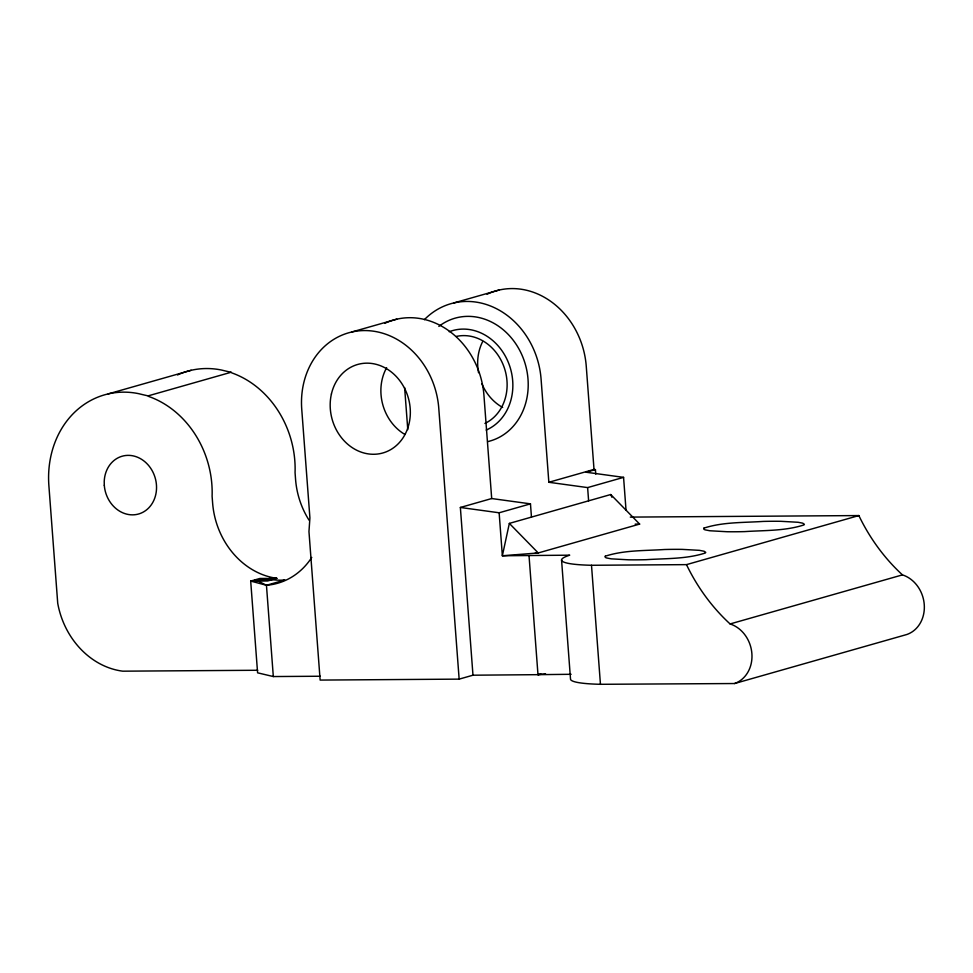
<?xml version="1.0" encoding="UTF-8"?>
<svg xmlns="http://www.w3.org/2000/svg" width="973" height="973" viewBox="0 0 973 973"><rect width="100%" height="100%" fill="white"/><g stroke="black" fill="none" stroke-linecap="round" stroke-linejoin="round"><path stroke-width="1.46" d="M459.147 679.13L438.774 408.259A78.935 67.879 74.1 0 0 364.376 330.565A78.935 67.879 74.1 0 0 301.739 409.183L309.913 517.916L308.964 531.562L320.141 680.078L459.147 679.13L472.975 675.201L460.363 507.468L499.137 512.783L502.36 555.765L538.239 552.956L639.638 524.094L610.74 494.527L509.341 523.401L502.36 555.765L569.704 555.182A81.331 9.633 -4.3 0 0 591.499 565.277L686.488 564.632L858.855 515.568A179.555 154.415 74.1 0 0 902.458 574.885A31.355 26.964 74.1 0 1 924.253 604.549A31.355 26.964 74.1 0 1 906.933 634.469L734.566 683.533L600.45 684.299A81.331 9.633 -4.3 0 1 570.506 678.972L561.555 559.949M320.312 676.235L273.316 676.551L257.59 672.817L250.693 581.076C259.718 582.328 267.757 576.636 276.867 578.339A77.135 66.322 74.1 0 1 212.613 502.968L212.102 496.206A93.882 80.735 74.1 0 0 148.905 396.534L148.115 395.877A399.38 343.433 74.1 0 1 138.774 393.688A93.882 80.735 74.1 0 0 48.881 485.661L57.723 603.26A78.886 67.83 74.1 0 0 122.756 671.175L257.711 670.263M472.975 675.201L537.984 674.666L540.818 673.839M108.234 393.895L191.195 370.287M351.642 332.036L396.814 319.168M453.965 302.907L499.125 290.051M148.115 395.877L231.075 372.27L231.866 372.914A93.882 80.735 74.1 0 1 295.062 472.598L295.561 479.348A77.135 66.322 74.1 0 0 309.061 520.202M460.363 507.468L491.693 498.541L530.467 503.856L531.465 517.101M424.374 319.667A78.935 67.879 74.1 0 1 496.425 308.672A78.935 67.879 74.1 0 1 541.085 379.129L548.845 482.28L594.016 469.424L595.415 469.618L595.756 474.143M595.415 469.618L586.196 472.233L623.571 477.366L626.016 509.974M499.137 512.783L530.467 503.856M548.845 482.28L587.619 487.595L623.571 477.366M276.867 578.339L267.648 580.966L258.088 581.088L255.303 579.774L272.258 579.653A77.135 66.322 74.1 0 0 284.882 580.017L266.456 585.272L250.693 581.076L259.913 578.461L267.307 578.461M686.488 564.632A179.555 154.415 74.1 0 0 730.091 623.948L902.458 574.885M529.02 555.583L537.984 674.666L545.525 673.754M537.984 674.666L571.115 674.289M630.297 517.101L858.855 515.568M635.187 524.131L639.638 524.094M535.284 552.98L538.239 552.956L509.341 523.401M258.088 581.088L266.456 585.272A77.135 66.322 74.1 0 0 311.761 557.407M610.74 494.527L611.883 497.239M594.016 469.424L586.257 366.274A78.935 67.879 74.1 0 0 487.047 294.235M587.619 487.595L588.616 500.827M591.499 565.277L600.45 684.299M491.693 498.541L483.946 395.391A78.935 67.879 74.1 0 0 384.736 323.364M404.622 387.57L407.784 429.64M266.456 585.272L273.316 676.551M456.191 336.463A46.011 39.565 74.1 0 1 504.44 368.195A46.011 39.565 74.1 0 1 484.931 423.425M404.719 434.347A46.011 39.565 74.1 0 1 386.634 367.733M449.21 331.732A52.591 45.232 74.1 0 1 508.964 364.011A52.591 45.232 74.1 0 1 486.184 430.066M438.859 326.405A63.865 54.914 74.1 0 1 522.367 355.96A63.865 54.914 74.1 0 1 487.631 441.633M730.091 623.948A31.355 26.964 74.1 0 1 751.886 653.613A31.355 26.964 74.1 0 1 734.566 683.533M502.664 407.456A46.011 39.565 74.1 0 1 481.866 383.763M478.546 372.72A46.011 39.565 74.1 0 1 482.778 341.353M177.5 374.958A93.882 80.735 74.1 0 1 221.735 370.081A399.38 343.433 74.1 0 0 231.075 372.27M605.255 556.203L605.291 557.395L606.495 557.93L611.19 558.843L628.4 559.803A77.475 9.171 -4.3 0 0 645.999 559.694C665.751 558.356 686.403 559.183 705.364 552.98L705.741 552.36L704.124 551.253L699.429 550.341L682.219 549.38A77.475 9.171 -4.3 0 0 664.62 549.502C644.868 550.827 624.216 550.013 605.255 556.203M703.893 528.132L703.917 529.324L705.121 529.859L709.816 530.759L727.038 531.732A77.475 9.171 -4.3 0 0 744.625 531.611C764.377 530.285 785.029 531.1 803.99 524.909L804.367 524.289L802.749 523.17L798.067 522.27L780.845 521.309A77.475 9.171 -4.3 0 0 763.246 521.419C743.494 522.744 722.854 521.929 703.893 528.132M104.293 485.284L104.22 481.562A30.041 25.833 74.1 0 1 143.42 460.582A30.041 25.833 74.1 0 1 144.442 511.384A30.041 25.833 74.1 0 1 104.293 485.284M331.416 393.992A46.011 39.565 74.1 0 0 381.112 453.418A46.011 39.565 74.1 0 0 398.249 378.74A46.011 39.565 74.1 0 0 331.416 393.992"/></g></svg>
